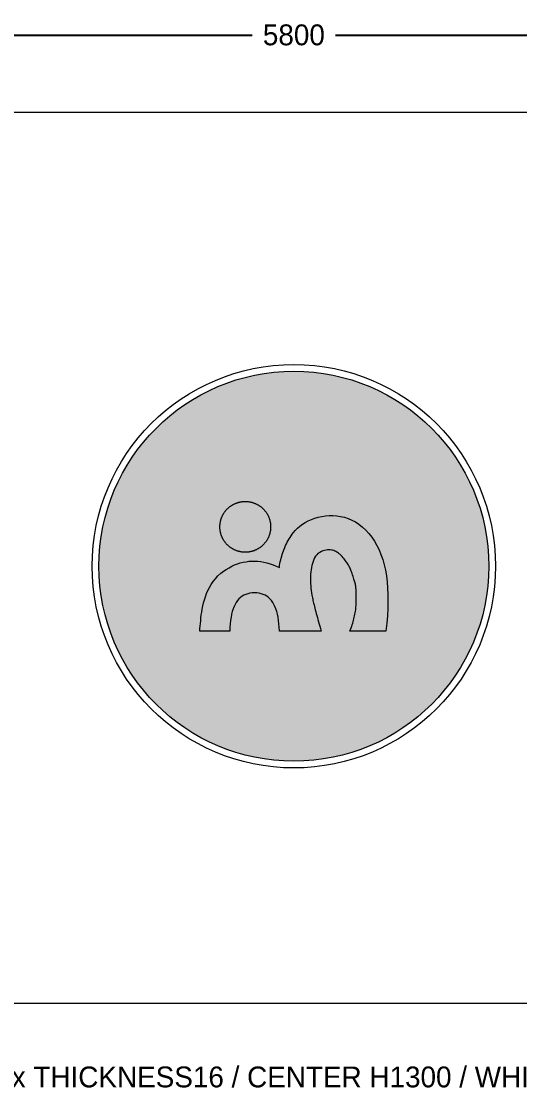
# Model space of a CAD drawing. Header units: millimetres. Extents: x -341 to 6845, y -471 to 2921.
# Drawn here: x 2089 to 3572, y -251 to 2921 of the extents above; entities that cross this region are included whole.
import ezdxf

# ---------------------------------------------------------------- set-up
doc = ezdxf.new("R2010")
doc.units = ezdxf.units.MM
for name, color, linetype, lineweight, true_color in [('ART-BLUE', 7, 'Continuous', 20, 0x2e77ad), ('DIM', 7, 'Continuous', 20, 0x4a6778), ('FRAME', 7, 'Continuous', 20, 0x96784e), ('ICON', 7, 'Continuous', 20, 0xffffff), ('WALL', 7, 'Continuous', 20, 0x707a81)]:
    doc.layers.add(name, color=color, linetype=linetype, lineweight=lineweight, true_color=true_color)
doc.dimstyles.get("Standard").update_dxf_attribs({"dimtxt": 2.5, "dimasz": 2.5, "dimexe": 1.25, "dimexo": 0.625, "dimtad": 1, "dimcen": 2.5, "dimazin": 3, "dimtfac": 1, "dimtmove": 0, "dimatfit": 3})

# ---------------------------------------------------------------- blocks, each defined once
blk = doc.blocks.new('_CLOSEDFILLED')
at = {"color": 0, "linetype": 'BYBLOCK'}
blk.add_solid([(-1, 0.164), (0, 0), (-1, -0.164)], dxfattribs=at)
blk = doc.blocks.new('*D1')
at = {"color": 4}
for p, q in [((0, 2675), (0, 2915)), ((5800, 2675), (5800, 2915)), ((38, 2880), (2776, 2880)), ((3024, 2880), (5762, 2880))]:
    blk.add_line(p, q, dxfattribs=at)
at = {"layer": 'Defpoints'}
for p in [(0, 2880), (0, 2650), (5800, 2650)]:
    blk.add_point(p, dxfattribs=at)
at = {"layer": 'DIM', "color": 4, "xscale": 38, "yscale": 38, "rotation": 180}
blk.add_blockref('_CLOSEDFILLED', (0, 2880), dxfattribs=at)
at = {"layer": 'DIM', "color": 4, "xscale": 38, "yscale": 38}
blk.add_blockref('_CLOSEDFILLED', (5800, 2880), dxfattribs=at)
at = {"layer": 'DIM', "color": 4, "insert": (2900, 2880), "char_height": 62, "attachment_point": 5}
blk.add_mtext('5800', dxfattribs=at)

msp = doc.modelspace()

# ---------------------------------------------------------------- hatches: boundary and pattern name
at = {"layer": 'ART-BLUE'}
h = msp.add_hatch(color=256, dxfattribs=at)
edge = h.paths.add_edge_path()
edge.add_arc((2900, 1300), 580, 0, 360)
at = {"layer": 'ART-BLUE', "true_color": 0x6c9fbe}
msp.add_hatch(color=256, dxfattribs=at).paths.add_polyline_path([(3161, 1682.8), (2929, 1613.2), (2795.6, 1711.8), (2773.564, 1866.05), (2776.396, 1866.676), (2779.875, 1867.424), (2783.359, 1868.15), (2786.848, 1868.855), (2790.34, 1869.539), (2793.837, 1870.201), (2797.338, 1870.842), (2800.842, 1871.461), (2804.35, 1872.059), (2807.862, 1872.635), (2811.378, 1873.189), (2814.896, 1873.722), (2818.418, 1874.234), (2821.943, 1874.724), (2825.471, 1875.192), (2829.002, 1875.638), (2832.535, 1876.063), (2836.071, 1876.466), (2839.609, 1876.847), (2843.15, 1877.207), (2846.693, 1877.545), (2850.238, 1877.861), (2853.784, 1878.156), (2857.333, 1878.428), (2860.883, 1878.679), (2864.434, 1878.909), (2867.987, 1879.116), (2871.541, 1879.301), (2875.096, 1879.465), (2878.652, 1879.607), (2882.209, 1879.727), (2885.766, 1879.825), (2889.324, 1879.902), (2892.883, 1879.956), (2896.441, 1879.989), (2900, 1880), (2903.559, 1879.989), (2907.117, 1879.956), (2910.676, 1879.902), (2914.234, 1879.825), (2917.791, 1879.727), (2921.348, 1879.607), (2924.904, 1879.465), (2928.459, 1879.301), (2932.013, 1879.116), (2935.566, 1878.909), (2939.117, 1878.679), (2942.667, 1878.428), (2946.216, 1878.156), (2949.762, 1877.861), (2953.307, 1877.545), (2956.85, 1877.207), (2960.391, 1876.847), (2963.929, 1876.466), (2967.465, 1876.063), (2970.998, 1875.638), (2974.529, 1875.192), (2978.057, 1874.724), (2981.582, 1874.234), (2985.104, 1873.722), (2988.622, 1873.189), (2992.138, 1872.635), (2995.65, 1872.059), (2999.158, 1871.461), (3002.662, 1870.842), (3006.163, 1870.201), (3009.66, 1869.539), (3013.152, 1868.855), (3016.641, 1868.15), (3020.125, 1867.424), (3023.604, 1866.676), (3027.079, 1865.907), (3030.549, 1865.117), (3034.014, 1864.305), (3037.474, 1863.472), (3040.929, 1862.618), (3044.378, 1861.743), (3047.822, 1860.846), (3051.261, 1859.929), (3054.693, 1858.99), (3058.12, 1858.03), (3061.541, 1857.05), (3064.956, 1856.048), (3068.365, 1855.025), (3071.768, 1853.982), (3075.163, 1852.918), (3078.553, 1851.832), (3081.935, 1850.726), (3085.311, 1849.6), (3088.68, 1848.452), (3092.042, 1847.284), (3095.396, 1846.096), (3098.743, 1844.886), (3102.083, 1843.657), (3105.415, 1842.406), (3108.739, 1841.136), (3112.056, 1839.845), (3115.364, 1838.534), (3118.664, 1837.202), (3121.956, 1835.85), (3125.24, 1834.478), (3128.515, 1833.086), (3131.782, 1831.674), (3135.04, 1830.242), (3138.289, 1828.789), (3141.529, 1827.317), (3144.76, 1825.826), (3147.982, 1824.314), (3151.194, 1822.782), (3154.397, 1821.231), (3157.591, 1819.66), (3160.775, 1818.07), (3163.948, 1816.46), (3167.112, 1814.831), (3170.266, 1813.182), (3173.41, 1811.514), (3176.544, 1809.827), (3179.667, 1808.121), (3182.779, 1806.395), (3183.783, 1805.83), (3161, 1682.8)])
at = {"layer": 'ART-BLUE', "true_color": 0x184b7a}
msp.add_hatch(color=256, dxfattribs=at).paths.add_polyline_path([(2795.6, 1711.8), (2679.6, 1532), (2380.319, 1557.548), (2380.34, 1557.591), (2381.93, 1560.775), (2383.54, 1563.948), (2385.169, 1567.112), (2386.818, 1570.266), (2388.486, 1573.41), (2390.173, 1576.544), (2391.879, 1579.667), (2393.605, 1582.779), (2395.35, 1585.881), (2397.113, 1588.972), (2398.896, 1592.052), (2400.697, 1595.121), (2402.517, 1598.18), (2404.356, 1601.226), (2406.214, 1604.262), (2408.09, 1607.286), (2409.985, 1610.299), (2411.898, 1613.299), (2413.83, 1616.288), (2415.78, 1619.266), (2417.748, 1622.231), (2419.734, 1625.184), (2421.738, 1628.124), (2423.761, 1631.053), (2425.801, 1633.969), (2427.859, 1636.872), (2429.935, 1639.763), (2432.028, 1642.641), (2434.14, 1645.506), (2436.268, 1648.358), (2438.415, 1651.196), (2440.578, 1654.022), (2442.759, 1656.834), (2444.957, 1659.633), (2447.172, 1662.419), (2449.405, 1665.19), (2451.654, 1667.948), (2453.92, 1670.692), (2456.203, 1673.422), (2458.503, 1676.138), (2460.819, 1678.84), (2463.152, 1681.528), (2465.501, 1684.201), (2467.866, 1686.86), (2470.248, 1689.504), (2472.646, 1692.134), (2475.061, 1694.749), (2477.491, 1697.349), (2479.937, 1699.934), (2482.399, 1702.503), (2484.876, 1705.058), (2487.369, 1707.598), (2489.878, 1710.122), (2492.402, 1712.631), (2494.942, 1715.124), (2497.497, 1717.601), (2500.066, 1720.063), (2502.651, 1722.509), (2505.251, 1724.939), (2507.866, 1727.354), (2510.496, 1729.752), (2513.14, 1732.134), (2515.799, 1734.499), (2518.472, 1736.848), (2521.16, 1739.181), (2523.862, 1741.497), (2526.578, 1743.797), (2529.308, 1746.08), (2532.052, 1748.346), (2534.81, 1750.595), (2537.581, 1752.828), (2540.367, 1755.043), (2543.166, 1757.241), (2545.978, 1759.422), (2548.804, 1761.585), (2551.642, 1763.732), (2554.494, 1765.86), (2557.359, 1767.972), (2560.237, 1770.065), (2563.128, 1772.141), (2566.031, 1774.199), (2568.947, 1776.239), (2571.876, 1778.262), (2574.816, 1780.266), (2577.769, 1782.252), (2580.734, 1784.22), (2583.712, 1786.17), (2586.701, 1788.102), (2589.701, 1790.015), (2592.714, 1791.91), (2595.738, 1793.786), (2598.774, 1795.644), (2601.82, 1797.483), (2604.879, 1799.303), (2607.948, 1801.104), (2611.028, 1802.887), (2614.119, 1804.65), (2617.221, 1806.395), (2620.333, 1808.121), (2623.456, 1809.827), (2626.59, 1811.514), (2629.734, 1813.182), (2632.888, 1814.831), (2636.052, 1816.46), (2639.225, 1818.07), (2642.409, 1819.66), (2645.603, 1821.231), (2648.806, 1822.782), (2652.018, 1824.314), (2655.24, 1825.826), (2658.471, 1827.317), (2661.711, 1828.789), (2664.96, 1830.242), (2668.218, 1831.674), (2671.485, 1833.086), (2674.76, 1834.478), (2678.044, 1835.85), (2681.336, 1837.202), (2684.636, 1838.534), (2687.944, 1839.845), (2691.261, 1841.136), (2694.585, 1842.406), (2697.917, 1843.657), (2701.257, 1844.886), (2704.604, 1846.096), (2707.958, 1847.284), (2711.32, 1848.452), (2714.689, 1849.6), (2718.065, 1850.726), (2721.447, 1851.832), (2724.837, 1852.918), (2728.232, 1853.982), (2731.635, 1855.025), (2735.044, 1856.048), (2738.459, 1857.05), (2741.88, 1858.03), (2745.307, 1858.99), (2748.739, 1859.929), (2752.178, 1860.846), (2755.622, 1861.743), (2759.071, 1862.618), (2762.526, 1863.472), (2765.986, 1864.305), (2769.451, 1865.117), (2772.921, 1865.907), (2773.564, 1866.05), (2795.6, 1711.8)])
at = {"layer": 'ART-BLUE', "true_color": 0x326d9d}
msp.add_hatch(color=256, dxfattribs=at).paths.add_polyline_path([(3340.8, 1445), (3161, 1682.8), (3183.783, 1805.83), (3185.881, 1804.65), (3188.972, 1802.887), (3192.052, 1801.104), (3195.121, 1799.303), (3198.18, 1797.483), (3201.226, 1795.644), (3204.262, 1793.786), (3207.286, 1791.91), (3210.299, 1790.015), (3213.299, 1788.102), (3216.288, 1786.17), (3219.266, 1784.22), (3222.231, 1782.252), (3225.184, 1780.266), (3228.124, 1778.262), (3231.053, 1776.239), (3233.969, 1774.199), (3236.872, 1772.141), (3239.763, 1770.065), (3242.641, 1767.972), (3245.506, 1765.86), (3248.358, 1763.732), (3251.196, 1761.585), (3254.022, 1759.422), (3256.834, 1757.241), (3259.633, 1755.043), (3262.419, 1752.828), (3265.19, 1750.595), (3267.948, 1748.346), (3270.692, 1746.08), (3273.422, 1743.797), (3276.138, 1741.497), (3278.84, 1739.181), (3281.528, 1736.848), (3284.201, 1734.499), (3286.86, 1732.134), (3289.504, 1729.752), (3292.134, 1727.354), (3294.749, 1724.939), (3297.349, 1722.509), (3299.934, 1720.063), (3302.503, 1717.601), (3305.058, 1715.124), (3307.598, 1712.631), (3310.122, 1710.122), (3312.631, 1707.598), (3315.124, 1705.058), (3317.601, 1702.503), (3320.063, 1699.934), (3322.509, 1697.349), (3324.939, 1694.749), (3327.354, 1692.134), (3329.752, 1689.504), (3332.134, 1686.86), (3334.499, 1684.201), (3336.848, 1681.528), (3339.181, 1678.84), (3341.497, 1676.138), (3343.797, 1673.422), (3346.08, 1670.692), (3348.346, 1667.948), (3350.595, 1665.19), (3352.828, 1662.419), (3355.043, 1659.633), (3357.241, 1656.834), (3359.422, 1654.022), (3361.585, 1651.196), (3363.732, 1648.358), (3365.86, 1645.506), (3367.972, 1642.641), (3370.065, 1639.763), (3372.141, 1636.872), (3374.199, 1633.969), (3376.239, 1631.053), (3378.262, 1628.124), (3380.266, 1625.184), (3382.252, 1622.231), (3384.22, 1619.266), (3386.17, 1616.288), (3388.102, 1613.299), (3390.015, 1610.299), (3391.91, 1607.286), (3393.786, 1604.262), (3395.644, 1601.226), (3397.483, 1598.18), (3399.303, 1595.121), (3401.104, 1592.052), (3402.887, 1588.972), (3404.65, 1585.881), (3406.395, 1582.779), (3408.121, 1579.667), (3409.827, 1576.544), (3411.514, 1573.41), (3413.182, 1570.266), (3414.831, 1567.112), (3416.46, 1563.948), (3418.07, 1560.775), (3419.66, 1557.591), (3421.231, 1554.397), (3422.782, 1551.194), (3424.314, 1547.982), (3425.826, 1544.76), (3427.317, 1541.529), (3428.789, 1538.289), (3430.242, 1535.04), (3431.674, 1531.782), (3433.086, 1528.515), (3434.478, 1525.24), (3435.85, 1521.956), (3437.202, 1518.664), (3438.534, 1515.364), (3439.845, 1512.056), (3441.136, 1508.739), (3442.406, 1505.415), (3443.657, 1502.083), (3444.886, 1498.743), (3446.096, 1495.396), (3447.284, 1492.042), (3448.452, 1488.68), (3449.6, 1485.311), (3450.726, 1481.935), (3451.832, 1478.553), (3452.918, 1475.163), (3453.982, 1471.768), (3455.025, 1468.365), (3456.048, 1464.956), (3457.05, 1461.541), (3458.03, 1458.12), (3458.99, 1454.693), (3459.929, 1451.261), (3460.846, 1447.822), (3461.743, 1444.378), (3462.618, 1440.929), (3463.472, 1437.474), (3464.305, 1434.014), (3465.117, 1430.549), (3465.907, 1427.079), (3466.362, 1425.024), (3340.8, 1445)])
at = {"layer": 'ART-BLUE', "true_color": 0x245a8a}
msp.add_hatch(color=256, dxfattribs=at).paths.add_polyline_path([(2929, 1613.2), (3340.8, 1445), (3259.6, 1160.8), (2969.6, 1085.4), (2650.6, 1195.6), (2679.6, 1532), (2929, 1613.2)])
at = {"layer": 'ART-BLUE', "true_color": 0x4088b5}
msp.add_hatch(color=256, dxfattribs=at).paths.add_polyline_path([(2679.6, 1532), (2650.6, 1195.6), (2389.6, 1097), (2350.129, 1115.502), (2349.274, 1118.065), (2348.168, 1121.447), (2347.082, 1124.837), (2346.018, 1128.232), (2344.975, 1131.635), (2343.952, 1135.044), (2342.95, 1138.459), (2341.97, 1141.88), (2341.01, 1145.307), (2340.071, 1148.739), (2339.154, 1152.178), (2338.257, 1155.622), (2337.382, 1159.071), (2336.528, 1162.526), (2335.695, 1165.986), (2334.883, 1169.451), (2334.093, 1172.921), (2333.324, 1176.396), (2332.576, 1179.875), (2331.85, 1183.359), (2331.145, 1186.848), (2330.461, 1190.34), (2329.799, 1193.837), (2329.158, 1197.338), (2328.539, 1200.842), (2327.941, 1204.35), (2327.365, 1207.862), (2326.811, 1211.378), (2326.278, 1214.896), (2325.766, 1218.418), (2325.276, 1221.943), (2324.808, 1225.471), (2324.362, 1229.002), (2323.937, 1232.535), (2323.534, 1236.071), (2323.153, 1239.609), (2322.793, 1243.15), (2322.455, 1246.693), (2322.139, 1250.238), (2321.844, 1253.784), (2321.572, 1257.333), (2321.321, 1260.883), (2321.091, 1264.434), (2320.884, 1267.987), (2320.699, 1271.541), (2320.535, 1275.096), (2320.393, 1278.652), (2320.273, 1282.209), (2320.175, 1285.766), (2320.098, 1289.324), (2320.044, 1292.883), (2320.011, 1296.441), (2320, 1300), (2320.011, 1303.559), (2320.044, 1307.117), (2320.098, 1310.676), (2320.175, 1314.234), (2320.273, 1317.791), (2320.393, 1321.348), (2320.535, 1324.904), (2320.699, 1328.459), (2320.884, 1332.013), (2321.091, 1335.566), (2321.321, 1339.117), (2321.572, 1342.667), (2321.844, 1346.216), (2322.139, 1349.762), (2322.455, 1353.307), (2322.793, 1356.85), (2323.153, 1360.391), (2323.534, 1363.929), (2323.937, 1367.465), (2324.362, 1370.998), (2324.808, 1374.529), (2325.276, 1378.057), (2325.766, 1381.582), (2326.278, 1385.104), (2326.811, 1388.622), (2327.365, 1392.138), (2327.941, 1395.65), (2328.539, 1399.158), (2329.158, 1402.662), (2329.799, 1406.163), (2330.461, 1409.66), (2331.145, 1413.152), (2331.85, 1416.641), (2332.576, 1420.125), (2333.324, 1423.604), (2334.093, 1427.079), (2334.883, 1430.549), (2335.695, 1434.014), (2336.528, 1437.474), (2337.382, 1440.929), (2338.257, 1444.378), (2339.154, 1447.822), (2340.071, 1451.261), (2341.01, 1454.693), (2341.97, 1458.12), (2342.95, 1461.541), (2343.952, 1464.956), (2344.975, 1468.365), (2346.018, 1471.768), (2347.082, 1475.163), (2348.168, 1478.553), (2349.274, 1481.935), (2350.4, 1485.311), (2351.548, 1488.68), (2352.716, 1492.042), (2353.904, 1495.396), (2355.114, 1498.743), (2356.343, 1502.083), (2357.594, 1505.415), (2358.864, 1508.739), (2360.155, 1512.056), (2361.466, 1515.364), (2362.798, 1518.664), (2364.15, 1521.956), (2365.522, 1525.24), (2366.914, 1528.515), (2368.326, 1531.782), (2369.758, 1535.04), (2371.211, 1538.289), (2372.683, 1541.529), (2374.174, 1544.76), (2375.686, 1547.982), (2377.218, 1551.194), (2378.769, 1554.397), (2380.319, 1557.548), (2679.6, 1532)])
at = {"layer": 'ART-BLUE', "true_color": 0x1b4674}
msp.add_hatch(color=256, dxfattribs=at).paths.add_polyline_path([(3466.362, 1425.024), (3466.676, 1423.604), (3467.424, 1420.125), (3468.15, 1416.641), (3468.855, 1413.152), (3469.539, 1409.66), (3470.201, 1406.163), (3470.842, 1402.662), (3471.461, 1399.158), (3472.059, 1395.65), (3472.635, 1392.138), (3473.189, 1388.622), (3473.722, 1385.104), (3474.234, 1381.582), (3474.724, 1378.057), (3475.192, 1374.529), (3475.638, 1370.998), (3476.063, 1367.465), (3476.466, 1363.929), (3476.847, 1360.391), (3477.207, 1356.85), (3477.545, 1353.307), (3477.861, 1349.762), (3478.156, 1346.216), (3478.428, 1342.667), (3478.679, 1339.117), (3478.909, 1335.566), (3479.116, 1332.013), (3479.301, 1328.459), (3479.465, 1324.904), (3479.607, 1321.348), (3479.727, 1317.791), (3479.825, 1314.234), (3479.902, 1310.676), (3479.956, 1307.117), (3479.989, 1303.559), (3480, 1300), (3479.989, 1296.441), (3479.956, 1292.883), (3479.902, 1289.324), (3479.825, 1285.766), (3479.727, 1282.209), (3479.607, 1278.652), (3479.465, 1275.096), (3479.301, 1271.541), (3479.116, 1267.987), (3478.909, 1264.434), (3478.679, 1260.883), (3478.428, 1257.333), (3478.156, 1253.784), (3477.861, 1250.238), (3477.545, 1246.693), (3477.207, 1243.15), (3476.847, 1239.609), (3476.466, 1236.071), (3476.063, 1232.535), (3475.638, 1229.002), (3475.192, 1225.471), (3474.724, 1221.943), (3474.234, 1218.418), (3473.722, 1214.896), (3473.189, 1211.378), (3472.635, 1207.862), (3472.059, 1204.35), (3471.461, 1200.842), (3470.842, 1197.338), (3470.201, 1193.837), (3469.539, 1190.34), (3468.855, 1186.848), (3468.15, 1183.359), (3467.424, 1179.875), (3466.676, 1176.396), (3465.907, 1172.921), (3465.117, 1169.451), (3464.305, 1165.986), (3463.472, 1162.526), (3462.618, 1159.071), (3461.743, 1155.622), (3460.846, 1152.178), (3459.929, 1148.739), (3458.99, 1145.307), (3458.03, 1141.88), (3457.05, 1138.459), (3456.048, 1135.044), (3455.025, 1131.635), (3453.982, 1128.232), (3452.918, 1124.837), (3451.832, 1121.447), (3450.726, 1118.065), (3449.6, 1114.689), (3448.452, 1111.32), (3447.284, 1107.958), (3446.096, 1104.604), (3444.886, 1101.257), (3443.657, 1097.917), (3442.406, 1094.585), (3441.136, 1091.261), (3439.845, 1087.944), (3438.534, 1084.636), (3437.202, 1081.336), (3435.85, 1078.044), (3434.478, 1074.76), (3433.086, 1071.485), (3431.674, 1068.218), (3430.242, 1064.96), (3428.789, 1061.711), (3427.317, 1058.471), (3425.826, 1055.24), (3424.314, 1052.018), (3422.782, 1048.806), (3421.231, 1045.603), (3419.66, 1042.409), (3418.07, 1039.225), (3416.46, 1036.052), (3414.831, 1032.888), (3413.182, 1029.734), (3411.514, 1026.59), (3409.827, 1023.456), (3408.121, 1020.333), (3406.395, 1017.221), (3404.65, 1014.119), (3402.887, 1011.028), (3401.104, 1007.948), (3399.303, 1004.879), (3397.483, 1001.82), (3395.644, 998.774), (3393.786, 995.738), (3391.91, 992.714), (3390.015, 989.701), (3388.102, 986.701), (3386.17, 983.712), (3384.22, 980.734), (3382.252, 977.769), (3380.266, 974.816), (3378.262, 971.876), (3376.239, 968.947), (3374.199, 966.031), (3372.141, 963.128), (3370.065, 960.237), (3367.972, 957.359), (3365.86, 954.494), (3363.732, 951.642), (3362.081, 949.46), (3317.6, 957.8), (3259.6, 1160.8), (3340.8, 1445), (3466.362, 1425.024)])
at = {"layer": 'ART-BLUE', "true_color": 0x225e93}
msp.add_hatch(color=256, dxfattribs=at).paths.add_polyline_path([(2389.6, 1097), (2650.6, 1195.6), (2737.6, 859.2), (2670.722, 767.243), (2668.218, 768.326), (2664.96, 769.758), (2661.711, 771.211), (2658.471, 772.683), (2655.24, 774.174), (2652.018, 775.686), (2648.806, 777.218), (2645.603, 778.769), (2642.409, 780.34), (2639.225, 781.93), (2636.052, 783.54), (2632.888, 785.169), (2629.734, 786.818), (2626.59, 788.486), (2623.456, 790.173), (2620.333, 791.879), (2617.221, 793.605), (2614.119, 795.35), (2611.028, 797.113), (2607.948, 798.896), (2604.879, 800.697), (2601.82, 802.517), (2598.774, 804.356), (2595.738, 806.214), (2592.714, 808.09), (2589.701, 809.985), (2586.701, 811.898), (2583.712, 813.83), (2580.734, 815.78), (2577.769, 817.748), (2574.816, 819.734), (2571.876, 821.738), (2568.947, 823.761), (2566.031, 825.801), (2563.128, 827.859), (2560.237, 829.935), (2557.359, 832.028), (2554.494, 834.14), (2551.642, 836.268), (2548.804, 838.415), (2545.978, 840.578), (2543.166, 842.759), (2540.367, 844.957), (2537.581, 847.172), (2534.81, 849.405), (2532.052, 851.654), (2529.308, 853.92), (2526.578, 856.203), (2523.862, 858.503), (2521.16, 860.819), (2518.472, 863.152), (2515.799, 865.501), (2513.14, 867.866), (2510.496, 870.248), (2507.866, 872.646), (2505.251, 875.061), (2502.651, 877.491), (2500.066, 879.937), (2497.497, 882.399), (2494.942, 884.876), (2492.402, 887.369), (2489.878, 889.878), (2487.369, 892.402), (2484.876, 894.942), (2482.399, 897.497), (2479.937, 900.066), (2477.491, 902.651), (2475.061, 905.251), (2472.646, 907.866), (2470.248, 910.496), (2467.866, 913.14), (2465.501, 915.799), (2463.152, 918.472), (2460.819, 921.16), (2458.503, 923.862), (2456.203, 926.578), (2453.92, 929.308), (2451.654, 932.052), (2449.405, 934.81), (2447.172, 937.581), (2444.957, 940.367), (2442.759, 943.166), (2440.578, 945.978), (2438.415, 948.804), (2436.268, 951.642), (2434.14, 954.494), (2432.028, 957.359), (2429.935, 960.237), (2427.859, 963.128), (2425.801, 966.031), (2423.761, 968.947), (2421.738, 971.876), (2419.734, 974.816), (2417.748, 977.769), (2415.78, 980.734), (2413.83, 983.712), (2411.898, 986.701), (2409.985, 989.701), (2408.09, 992.714), (2406.214, 995.738), (2404.356, 998.774), (2402.517, 1001.82), (2400.697, 1004.879), (2398.896, 1007.948), (2397.113, 1011.028), (2395.35, 1014.119), (2393.605, 1017.221), (2391.879, 1020.333), (2390.173, 1023.456), (2388.486, 1026.59), (2386.818, 1029.734), (2385.169, 1032.888), (2383.54, 1036.052), (2381.93, 1039.225), (2380.34, 1042.409), (2378.769, 1045.603), (2377.218, 1048.806), (2375.686, 1052.018), (2374.174, 1055.24), (2372.683, 1058.471), (2371.211, 1061.711), (2369.758, 1064.96), (2368.326, 1068.218), (2366.914, 1071.485), (2365.522, 1074.76), (2364.15, 1078.044), (2362.798, 1081.336), (2361.466, 1084.636), (2360.155, 1087.944), (2358.864, 1091.261), (2357.594, 1094.585), (2356.343, 1097.917), (2355.114, 1101.257), (2353.904, 1104.604), (2352.716, 1107.958), (2351.548, 1111.32), (2350.4, 1114.689), (2350.129, 1115.502), (2389.6, 1097)])
at = {"layer": 'ART-BLUE', "true_color": 0x72a9c7}
msp.add_hatch(color=256, dxfattribs=at).paths.add_polyline_path([(2969.6, 1085.4), (3039.2, 830.2), (2737.6, 859.2), (2650.6, 1195.6), (2969.6, 1085.4)])
at = {"layer": 'ART-BLUE', "true_color": 0x3b7aa5}
msp.add_hatch(color=256, dxfattribs=at).paths.add_polyline_path([(3259.6, 1160.8), (3317.6, 957.8), (3362.081, 949.46), (3361.585, 948.804), (3359.422, 945.978), (3357.241, 943.166), (3355.043, 940.367), (3352.828, 937.581), (3350.595, 934.81), (3348.346, 932.052), (3346.08, 929.308), (3343.797, 926.578), (3341.497, 923.862), (3339.181, 921.16), (3336.848, 918.472), (3334.499, 915.799), (3332.134, 913.14), (3329.752, 910.496), (3327.354, 907.866), (3324.939, 905.251), (3322.509, 902.651), (3320.063, 900.066), (3317.601, 897.497), (3315.124, 894.942), (3312.631, 892.402), (3310.122, 889.878), (3307.598, 887.369), (3305.058, 884.876), (3302.503, 882.399), (3299.934, 879.937), (3297.349, 877.491), (3294.749, 875.061), (3292.134, 872.646), (3289.504, 870.248), (3286.86, 867.866), (3284.201, 865.501), (3281.528, 863.152), (3278.84, 860.819), (3276.138, 858.503), (3273.422, 856.203), (3270.692, 853.92), (3267.948, 851.654), (3265.19, 849.405), (3262.419, 847.172), (3259.633, 844.957), (3256.834, 842.759), (3254.022, 840.578), (3251.196, 838.415), (3248.358, 836.268), (3245.506, 834.14), (3242.641, 832.028), (3239.763, 829.935), (3236.872, 827.859), (3233.969, 825.801), (3231.053, 823.761), (3228.124, 821.738), (3225.184, 819.734), (3222.231, 817.748), (3219.266, 815.78), (3216.288, 813.83), (3213.299, 811.898), (3210.299, 809.985), (3207.286, 808.09), (3204.262, 806.214), (3201.226, 804.356), (3198.18, 802.517), (3195.121, 800.697), (3192.052, 798.896), (3188.972, 797.113), (3185.881, 795.35), (3182.779, 793.605), (3179.667, 791.879), (3176.544, 790.173), (3173.41, 788.486), (3170.266, 786.818), (3167.112, 785.169), (3163.948, 783.54), (3160.775, 781.93), (3157.591, 780.34), (3154.397, 778.769), (3151.194, 777.218), (3147.982, 775.686), (3144.76, 774.174), (3141.529, 772.683), (3138.289, 771.211), (3135.04, 769.758), (3131.782, 768.326), (3128.515, 766.914), (3125.24, 765.522), (3121.956, 764.15), (3118.664, 762.798), (3115.364, 761.466), (3112.056, 760.155), (3108.739, 758.864), (3105.415, 757.594), (3102.083, 756.343), (3098.743, 755.114), (3095.396, 753.904), (3092.042, 752.716), (3088.68, 751.548), (3085.311, 750.4), (3081.935, 749.274), (3078.553, 748.168), (3075.163, 747.082), (3071.768, 746.018), (3068.365, 744.975), (3064.956, 743.952), (3061.541, 742.95), (3058.12, 741.97), (3054.693, 741.01), (3051.261, 740.071), (3047.822, 739.154), (3044.378, 738.257), (3040.929, 737.382), (3037.474, 736.528), (3034.014, 735.695), (3030.549, 734.883), (3027.079, 734.093), (3023.604, 733.324), (3020.125, 732.576), (3016.641, 731.85), (3013.152, 731.145), (3009.66, 730.461), (3006.163, 729.799), (3002.662, 729.158), (2999.158, 728.539), (2995.65, 727.941), (2992.138, 727.365), (2988.622, 726.811), (2985.104, 726.278), (2981.582, 725.766), (2978.057, 725.276), (2974.529, 724.808), (2970.998, 724.362), (2967.465, 723.937), (2963.929, 723.534), (2960.391, 723.153), (2956.85, 722.793), (2953.307, 722.455), (2949.762, 722.139), (2946.216, 721.844), (2942.667, 721.572), (2939.117, 721.321), (2935.566, 721.091), (2932.013, 720.884), (2928.459, 720.699), (2924.904, 720.535), (2921.348, 720.393), (2917.791, 720.273), (2914.234, 720.175), (2910.676, 720.098), (2907.117, 720.044), (2903.559, 720.011), (2900, 720), (2896.441, 720.011), (2892.883, 720.044), (2889.324, 720.098), (2885.766, 720.175), (2882.209, 720.273), (2878.652, 720.393), (2875.096, 720.535), (2871.541, 720.699), (2867.987, 720.884), (2864.434, 721.091), (2860.883, 721.321), (2857.333, 721.572), (2853.784, 721.844), (2850.238, 722.139), (2846.693, 722.455), (2843.15, 722.793), (2839.609, 723.153), (2836.071, 723.534), (2832.535, 723.937), (2829.002, 724.362), (2825.471, 724.808), (2821.943, 725.276), (2818.418, 725.766), (2814.896, 726.278), (2811.378, 726.811), (2807.862, 727.365), (2804.35, 727.941), (2800.842, 728.539), (2797.338, 729.158), (2793.837, 729.799), (2790.34, 730.461), (2786.848, 731.145), (2783.359, 731.85), (2779.875, 732.576), (2776.396, 733.324), (2772.921, 734.093), (2769.451, 734.883), (2765.986, 735.695), (2762.526, 736.528), (2759.071, 737.382), (2755.622, 738.257), (2752.178, 739.154), (2748.739, 740.071), (2745.307, 741.01), (2741.88, 741.97), (2738.459, 742.95), (2735.044, 743.952), (2731.635, 744.975), (2728.232, 746.018), (2724.837, 747.082), (2721.447, 748.168), (2718.065, 749.274), (2714.689, 750.4), (2711.32, 751.548), (2707.958, 752.716), (2704.604, 753.904), (2701.257, 755.114), (2697.917, 756.343), (2694.585, 757.594), (2691.261, 758.864), (2687.944, 760.155), (2684.636, 761.466), (2681.336, 762.798), (2678.044, 764.15), (2674.76, 765.522), (2671.485, 766.914), (2670.722, 767.243), (2737.6, 859.2), (3039.2, 830.2), (2969.6, 1085.4), (3259.6, 1160.8)])
at = {"layer": 'ICON'}
for points in [[(2830.948, 1417.154), (2830.933, 1415.654), (2830.89, 1414.16), (2830.818, 1412.67), (2830.718, 1411.185), (2830.589, 1409.705), (2830.432, 1408.231), (2830.246, 1406.762), (2830.032, 1405.299), (2829.79, 1403.841), (2829.519, 1402.39), (2829.221, 1400.944), (2828.894, 1399.505), (2828.54, 1398.072), (2828.158, 1396.645), (2827.748, 1395.225), (2827.31, 1393.812), (2826.845, 1392.407), (2826.352, 1391.008), (2825.832, 1389.616), (2825.285, 1388.232), (2824.696, 1386.846), (2824.083, 1385.477), (2823.446, 1384.127), (2822.785, 1382.794), (2822.099, 1381.479), (2821.389, 1380.181), (2820.655, 1378.901), (2819.897, 1377.637), (2819.114, 1376.391), (2818.307, 1375.162), (2817.476, 1373.949), (2816.62, 1372.753), (2815.74, 1371.573), (2814.836, 1370.409), (2813.908, 1369.261), (2812.955, 1368.13), (2811.979, 1367.014), (2810.977, 1365.914), (2809.952, 1364.829), (2808.902, 1363.76), (2807.832, 1362.71), (2806.745, 1361.685), (2805.642, 1360.683), (2804.522, 1359.707), (2803.385, 1358.754), (2802.231, 1357.826), (2801.061, 1356.922), (2799.874, 1356.042), (2798.67, 1355.186), (2797.45, 1354.355), (2796.213, 1353.548), (2794.959, 1352.765), (2793.689, 1352.007), (2792.402, 1351.273), (2791.098, 1350.563), (2789.778, 1349.877), (2788.44, 1349.216), (2787.087, 1348.579), (2785.716, 1347.966), (2784.329, 1347.377), (2782.945, 1346.815), (2781.553, 1346.282), (2780.154, 1345.778), (2778.748, 1345.302), (2777.335, 1344.855), (2775.916, 1344.438), (2774.489, 1344.048), (2773.056, 1343.688), (2771.617, 1343.357), (2770.171, 1343.054), (2768.72, 1342.78), (2767.262, 1342.535), (2765.799, 1342.319), (2764.33, 1342.132), (2762.856, 1341.973), (2761.376, 1341.844), (2759.891, 1341.743), (2758.401, 1341.671), (2756.906, 1341.628), (2755.407, 1341.613), (2753.908, 1341.628), (2752.416, 1341.671), (2750.929, 1341.743), (2749.449, 1341.844), (2747.974, 1341.973), (2746.506, 1342.132), (2745.044, 1342.319), (2743.587, 1342.535), (2742.137, 1342.78), (2740.693, 1343.054), (2739.255, 1343.357), (2737.823, 1343.688), (2736.397, 1344.048), (2734.978, 1344.438), (2733.564, 1344.855), (2732.156, 1345.302), (2730.755, 1345.778), (2729.359, 1346.282), (2727.97, 1346.815), (2726.586, 1347.377), (2725.199, 1347.966), (2723.829, 1348.579), (2722.475, 1349.216), (2721.138, 1349.877), (2719.817, 1350.563), (2718.513, 1351.273), (2717.226, 1352.007), (2715.956, 1352.765), (2714.702, 1353.548), (2713.465, 1354.355), (2712.245, 1355.186), (2711.041, 1356.042), (2709.854, 1356.922), (2708.684, 1357.826), (2707.53, 1358.754), (2706.393, 1359.707), (2705.273, 1360.683), (2704.17, 1361.685), (2703.083, 1362.71), (2702.013, 1363.76), (2700.963, 1364.829), (2699.938, 1365.914), (2698.937, 1367.014), (2697.96, 1368.13), (2697.007, 1369.261), (2696.079, 1370.409), (2695.175, 1371.573), (2694.295, 1372.753), (2693.439, 1373.949), (2692.608, 1375.162), (2691.801, 1376.391), (2691.018, 1377.637), (2690.26, 1378.901), (2689.526, 1380.181), (2688.816, 1381.479), (2688.13, 1382.794), (2687.469, 1384.127), (2686.832, 1385.477), (2686.219, 1386.846), (2685.63, 1388.232), (2685.069, 1389.616), (2684.538, 1391.008), (2684.037, 1392.407), (2683.566, 1393.812), (2683.124, 1395.225), (2682.713, 1396.645), (2682.33, 1398.072), (2681.977, 1399.505), (2681.653, 1400.944), (2681.358, 1402.39), (2681.092, 1403.841), (2680.854, 1405.299), (2680.645, 1406.762), (2680.464, 1408.231), (2680.312, 1409.705), (2680.187, 1411.185), (2680.091, 1412.67), (2680.022, 1414.16), (2679.981, 1415.654), (2679.967, 1417.154), (2679.981, 1418.653), (2680.022, 1420.145), (2680.091, 1421.632), (2680.187, 1423.113), (2680.312, 1424.588), (2680.464, 1426.058), (2680.645, 1427.522), (2680.854, 1428.98), (2681.092, 1430.433), (2681.358, 1431.88), (2681.653, 1433.322), (2681.977, 1434.759), (2682.33, 1436.191), (2682.713, 1437.618), (2683.124, 1439.04), (2683.566, 1440.456), (2684.037, 1441.868), (2684.538, 1443.275), (2685.069, 1444.678), (2685.63, 1446.076), (2686.219, 1447.449), (2686.832, 1448.806), (2687.469, 1450.148), (2688.13, 1451.475), (2688.816, 1452.786), (2689.526, 1454.082), (2690.26, 1455.362), (2691.018, 1456.627), (2691.801, 1457.875), (2692.608, 1459.108), (2693.439, 1460.325), (2694.295, 1461.526), (2695.175, 1462.711), (2696.079, 1463.88), (2697.007, 1465.032), (2697.96, 1466.168), (2698.937, 1467.288), (2699.938, 1468.391), (2700.963, 1469.478), (2702.013, 1470.548), (2703.083, 1471.598), (2704.17, 1472.623), (2705.273, 1473.624), (2706.393, 1474.601), (2707.53, 1475.554), (2708.684, 1476.482), (2709.854, 1477.386), (2711.041, 1478.266), (2712.245, 1479.122), (2713.465, 1479.953), (2714.702, 1480.76), (2715.956, 1481.542), (2717.226, 1482.301), (2718.513, 1483.035), (2719.817, 1483.745), (2721.138, 1484.431), (2722.475, 1485.092), (2723.829, 1485.729), (2725.199, 1486.342), (2726.586, 1486.93), (2727.97, 1487.492), (2729.359, 1488.026), (2730.755, 1488.53), (2732.156, 1489.006), (2733.564, 1489.452), (2734.978, 1489.87), (2736.397, 1490.259), (2737.823, 1490.619), (2739.255, 1490.951), (2740.693, 1491.254), (2742.137, 1491.527), (2743.587, 1491.772), (2745.044, 1491.988), (2746.506, 1492.176), (2747.974, 1492.334), (2749.449, 1492.464), (2750.929, 1492.565), (2752.416, 1492.637), (2753.908, 1492.68), (2755.407, 1492.695), (2756.906, 1492.68), (2758.401, 1492.637), (2759.891, 1492.565), (2761.376, 1492.464), (2762.856, 1492.334), (2764.33, 1492.176), (2765.799, 1491.988), (2767.262, 1491.772), (2768.72, 1491.527), (2770.171, 1491.254), (2771.617, 1490.951), (2773.056, 1490.619), (2774.489, 1490.259), (2775.916, 1489.87), (2777.335, 1489.452), (2778.748, 1489.006), (2780.154, 1488.53), (2781.553, 1488.026), (2782.945, 1487.492), (2784.329, 1486.93), (2785.716, 1486.342), (2787.087, 1485.729), (2788.44, 1485.092), (2789.778, 1484.431), (2791.098, 1483.745), (2792.402, 1483.035), (2793.689, 1482.301), (2794.959, 1481.542), (2796.213, 1480.76), (2797.45, 1479.953), (2798.67, 1479.122), (2799.874, 1478.266), (2801.061, 1477.386), (2802.231, 1476.482), (2803.385, 1475.554), (2804.522, 1474.601), (2805.642, 1473.624), (2806.745, 1472.623), (2807.832, 1471.598), (2808.902, 1470.548), (2809.952, 1469.478), (2810.977, 1468.391), (2811.979, 1467.288), (2812.955, 1466.168), (2813.908, 1465.032), (2814.836, 1463.88), (2815.74, 1462.711), (2816.62, 1461.526), (2817.476, 1460.325), (2818.307, 1459.108), (2819.114, 1457.875), (2819.897, 1456.627), (2820.655, 1455.362), (2821.389, 1454.082), (2822.099, 1452.786), (2822.785, 1451.475), (2823.446, 1450.148), (2824.083, 1448.806), (2824.696, 1447.449), (2825.285, 1446.076), (2825.832, 1444.678), (2826.352, 1443.275), (2826.845, 1441.868), (2827.31, 1440.456), (2827.748, 1439.04), (2828.158, 1437.618), (2828.54, 1436.191), (2828.894, 1434.759), (2829.221, 1433.322), (2829.519, 1431.88), (2829.79, 1430.433), (2830.032, 1428.98), (2830.246, 1427.522), (2830.432, 1426.058), (2830.589, 1424.588), (2830.718, 1423.113), (2830.818, 1421.632), (2830.89, 1420.145), (2830.933, 1418.653), (2830.948, 1417.154)], [(2898.5, 1399.861), (2904.011, 1406.609), (2910.34, 1413.047), (2917.425, 1419.132), (2925.204, 1424.818), (2933.615, 1430.06), (2942.597, 1434.814), (2952.087, 1439.035), (2962.024, 1442.677), (2972.346, 1445.696), (2982.99, 1448.048), (2993.895, 1449.686), (3004.999, 1450.567), (3016.241, 1450.644), (3027.557, 1449.874), (3038.887, 1448.212), (3050.168, 1445.612), (3061.339, 1442.03), (3072.338, 1437.421), (3083.102, 1431.739), (3093.571, 1424.941), (3104.233, 1416.35), (3114.194, 1406.993), (3123.454, 1396.868), (3132.013, 1385.975), (3139.87, 1374.315), (3147.026, 1361.887), (3153.48, 1348.691), (3159.233, 1334.729), (3164.283, 1319.998), (3168.631, 1304.5), (3172.277, 1288.235), (3175.22, 1271.201), (3177.461, 1253.401), (3178.999, 1234.833), (3179.834, 1215.497), (3179.966, 1195.394), (3179.394, 1174.523), (3178.12, 1152.885), (3176.142, 1130.479), (3173.46, 1107.305), (3066.772, 1107.305), (3068.606, 1111.98), (3070.346, 1116.631), (3071.992, 1121.257), (3073.544, 1125.858), (3075.001, 1130.435), (3076.365, 1134.986), (3077.635, 1139.512), (3078.81, 1144.013), (3079.892, 1148.489), (3080.879, 1152.938), (3081.773, 1157.362), (3082.572, 1161.76), (3083.277, 1166.132), (3083.889, 1170.478), (3084.406, 1174.797), (3084.829, 1179.09), (3085.158, 1183.356), (3085.394, 1187.595), (3085.535, 1191.807), (3085.582, 1195.992), (3085.582, 1201.992), (3085.578, 1207.463), (3085.562, 1212.453), (3085.526, 1217.01), (3085.463, 1221.181), (3085.366, 1225.014), (3085.227, 1228.557), (3085.038, 1231.857), (3084.792, 1234.963), (3084.482, 1237.922), (3084.1, 1240.781), (3083.638, 1243.589), (3083.089, 1246.392), (3082.445, 1249.24), (3081.699, 1252.179), (3080.844, 1255.257), (3079.872, 1258.522), (3078.775, 1262.021), (3077.546, 1265.803), (3076.177, 1269.915), (3074.784, 1274.067), (3073.447, 1277.956), (3072.149, 1281.606), (3070.876, 1285.044), (3069.61, 1288.295), (3068.337, 1291.385), (3067.041, 1294.341), (3065.705, 1297.187), (3064.315, 1299.949), (3062.854, 1302.655), (3061.306, 1305.328), (3059.656, 1307.995), (3057.888, 1310.682), (3055.987, 1313.414), (3053.936, 1316.218), (3051.719, 1319.119), (3049.322, 1322.142), (3046.727, 1325.315), (3043.92, 1328.661), (3040.884, 1332.208), (3039.071, 1333.794), (3037.091, 1335.461), (3034.941, 1337.174), (3032.622, 1338.897), (3030.132, 1340.594), (3027.47, 1342.228), (3024.635, 1343.763), (3021.627, 1345.164), (3018.443, 1346.393), (3015.085, 1347.415), (3011.549, 1348.194), (3007.836, 1348.693), (3003.944, 1348.876), (2999.872, 1348.707), (2995.619, 1348.15), (2991.185, 1347.169), (2986.569, 1345.727), (2981.769, 1343.788), (2976.784, 1341.317), (2971.613, 1338.276), (2967.965, 1334.159), (2964.688, 1329.654), (2961.767, 1324.789), (2959.191, 1319.591), (2956.945, 1314.088), (2955.017, 1308.307), (2953.393, 1302.276), (2952.06, 1296.023), (2951.004, 1289.575), (2950.213, 1282.96), (2949.672, 1276.206), (2949.37, 1269.339), (2949.292, 1262.388), (2949.425, 1255.381), (2949.756, 1248.344), (2950.272, 1241.306), (2950.959, 1234.293), (2951.804, 1227.335), (2952.794, 1220.458), (2953.916, 1213.689), (2954.547, 1210.195), (2955.257, 1206.509), (2956.046, 1202.629), (2956.914, 1198.558), (2957.86, 1194.294), (2958.886, 1189.838), (2959.99, 1185.189), (2961.173, 1180.349), (2962.435, 1175.316), (2963.776, 1170.092), (2965.196, 1164.675), (2966.695, 1159.067), (2968.272, 1153.267), (2969.928, 1147.276), (2971.664, 1141.092), (2973.478, 1134.718), (2975.371, 1128.152), (2977.343, 1121.394), (2979.394, 1114.445), (2981.524, 1107.305), (2856.836, 1107.305), (2856.391, 1118.383), (2855.604, 1128.894), (2854.474, 1138.837), (2853, 1148.212), (2851.184, 1157.02), (2849.024, 1165.26), (2846.521, 1172.932), (2843.675, 1180.036), (2840.485, 1186.573), (2836.952, 1192.542), (2833.075, 1197.942), (2828.855, 1202.774), (2824.291, 1207.038), (2819.383, 1210.734), (2814.131, 1213.862), (2808.535, 1216.421), (2802.595, 1218.411), (2796.311, 1219.833), (2789.683, 1220.686), (2782.711, 1220.97), (2775.741, 1220.686), (2769.12, 1219.833), (2762.847, 1218.411), (2756.924, 1216.421), (2751.349, 1213.862), (2746.124, 1210.734), (2741.247, 1207.038), (2736.719, 1202.774), (2732.54, 1197.942), (2728.71, 1192.542), (2725.229, 1186.573), (2722.096, 1180.036), (2719.313, 1172.932), (2716.878, 1165.26), (2714.792, 1157.02), (2713.056, 1148.212), (2711.668, 1138.837), (2710.629, 1128.894), (2709.938, 1118.383), (2709.597, 1107.305), (2703.725, 1107.305), (2697.999, 1107.305), (2692.42, 1107.305), (2686.989, 1107.305), (2681.704, 1107.305), (2676.566, 1107.305), (2671.574, 1107.305), (2666.73, 1107.305), (2662.031, 1107.305), (2657.48, 1107.305), (2653.074, 1107.305), (2648.815, 1107.305), (2644.702, 1107.305), (2640.735, 1107.305), (2636.915, 1107.305), (2633.24, 1107.305), (2629.711, 1107.305), (2626.329, 1107.305), (2623.091, 1107.305), (2620, 1107.305), (2620.685, 1114.449), (2621.346, 1121.962), (2622.029, 1129.808), (2622.781, 1137.95), (2623.65, 1146.354), (2624.682, 1154.983), (2625.923, 1163.8), (2627.422, 1172.77), (2629.224, 1181.857), (2631.377, 1191.025), (2633.927, 1200.237), (2636.921, 1209.458), (2640.407, 1218.652), (2644.43, 1227.783), (2649.039, 1236.814), (2654.279, 1245.71), (2660.198, 1254.434), (2666.843, 1262.951), (2674.259, 1271.225), (2682.496, 1279.219), (2690.612, 1285.185), (2698.793, 1290.613), (2707.037, 1295.505), (2715.344, 1299.86), (2723.715, 1303.677), (2732.149, 1306.957), (2740.647, 1309.699), (2749.208, 1311.904), (2757.831, 1313.571), (2766.518, 1314.701), (2775.268, 1315.293), (2784.081, 1315.347), (2792.956, 1314.863), (2801.894, 1313.842), (2810.895, 1312.282), (2819.958, 1310.184), (2829.084, 1307.548), (2838.272, 1304.374), (2847.523, 1300.661), (2856.836, 1296.41), (2857.675, 1302.13), (2858.644, 1307.793), (2859.744, 1313.398), (2860.975, 1318.945), (2862.336, 1324.434), (2863.828, 1329.866), (2865.452, 1335.241), (2867.206, 1340.557), (2869.091, 1345.816), (2871.107, 1351.018), (2873.255, 1356.162), (2875.534, 1361.248), (2877.944, 1366.276), (2880.485, 1371.247), (2883.158, 1376.16), (2885.963, 1381.016), (2888.9, 1385.814), (2891.968, 1390.554), (2895.168, 1395.236), (2898.5, 1399.861)]]:
    msp.add_hatch(color=256, dxfattribs=at).paths.add_polyline_path(points)

# ---------------------------------------------------------------- linework, layer by layer
at = {"layer": 'FRAME'}
for radius in [600, 580]:
    msp.add_circle((2900, 1300), radius, dxfattribs=at)
at = {"layer": 'ICON'}
for points in [[(2830.948, 1417.154), (2830.933, 1415.654), (2830.89, 1414.16), (2830.818, 1412.67), (2830.718, 1411.185), (2830.589, 1409.705), (2830.432, 1408.231), (2830.246, 1406.762), (2830.032, 1405.299), (2829.79, 1403.841), (2829.519, 1402.39), (2829.221, 1400.944), (2828.894, 1399.505), (2828.54, 1398.072), (2828.158, 1396.645), (2827.748, 1395.225), (2827.31, 1393.812), (2826.845, 1392.407), (2826.352, 1391.008), (2825.832, 1389.616), (2825.285, 1388.232), (2824.696, 1386.846), (2824.083, 1385.477), (2823.446, 1384.127), (2822.785, 1382.794), (2822.099, 1381.479), (2821.389, 1380.181), (2820.655, 1378.901), (2819.897, 1377.637), (2819.114, 1376.391), (2818.307, 1375.162), (2817.476, 1373.949), (2816.62, 1372.753), (2815.74, 1371.573), (2814.836, 1370.409), (2813.908, 1369.261), (2812.955, 1368.13), (2811.979, 1367.014), (2810.977, 1365.914), (2809.952, 1364.829), (2808.902, 1363.76), (2807.832, 1362.71), (2806.745, 1361.685), (2805.642, 1360.683), (2804.522, 1359.707), (2803.385, 1358.754), (2802.231, 1357.826), (2801.061, 1356.922), (2799.874, 1356.042), (2798.67, 1355.186), (2797.45, 1354.355), (2796.213, 1353.548), (2794.959, 1352.765), (2793.689, 1352.007), (2792.402, 1351.273), (2791.098, 1350.563), (2789.778, 1349.877), (2788.44, 1349.216), (2787.087, 1348.579), (2785.716, 1347.966), (2784.329, 1347.377), (2782.945, 1346.815), (2781.553, 1346.282), (2780.154, 1345.778), (2778.748, 1345.302), (2777.335, 1344.855), (2775.916, 1344.438), (2774.489, 1344.048), (2773.056, 1343.688), (2771.617, 1343.357), (2770.171, 1343.054), (2768.72, 1342.78), (2767.262, 1342.535), (2765.799, 1342.319), (2764.33, 1342.132), (2762.856, 1341.973), (2761.376, 1341.844), (2759.891, 1341.743), (2758.401, 1341.671), (2756.906, 1341.628), (2755.407, 1341.613), (2753.908, 1341.628), (2752.416, 1341.671), (2750.929, 1341.743), (2749.449, 1341.844), (2747.974, 1341.973), (2746.506, 1342.132), (2745.044, 1342.319), (2743.587, 1342.535), (2742.137, 1342.78), (2740.693, 1343.054), (2739.255, 1343.357), (2737.823, 1343.688), (2736.397, 1344.048), (2734.978, 1344.438), (2733.564, 1344.855), (2732.156, 1345.302), (2730.755, 1345.778), (2729.359, 1346.282), (2727.97, 1346.815), (2726.586, 1347.377), (2725.199, 1347.966), (2723.829, 1348.579), (2722.475, 1349.216), (2721.138, 1349.877), (2719.817, 1350.563), (2718.513, 1351.273), (2717.226, 1352.007), (2715.956, 1352.765), (2714.702, 1353.548), (2713.465, 1354.355), (2712.245, 1355.186), (2711.041, 1356.042), (2709.854, 1356.922), (2708.684, 1357.826), (2707.53, 1358.754), (2706.393, 1359.707), (2705.273, 1360.683), (2704.17, 1361.685), (2703.083, 1362.71), (2702.013, 1363.76), (2700.963, 1364.829), (2699.938, 1365.914), (2698.937, 1367.014), (2697.96, 1368.13), (2697.007, 1369.261), (2696.079, 1370.409), (2695.175, 1371.573), (2694.295, 1372.753), (2693.439, 1373.949), (2692.608, 1375.162), (2691.801, 1376.391), (2691.018, 1377.637), (2690.26, 1378.901), (2689.526, 1380.181), (2688.816, 1381.479), (2688.13, 1382.794), (2687.469, 1384.127), (2686.832, 1385.477), (2686.219, 1386.846), (2685.63, 1388.232), (2685.069, 1389.616), (2684.538, 1391.008), (2684.037, 1392.407), (2683.566, 1393.812), (2683.124, 1395.225), (2682.713, 1396.645), (2682.33, 1398.072), (2681.977, 1399.505), (2681.653, 1400.944), (2681.358, 1402.39), (2681.092, 1403.841), (2680.854, 1405.299), (2680.645, 1406.762), (2680.464, 1408.231), (2680.312, 1409.705), (2680.187, 1411.185), (2680.091, 1412.67), (2680.022, 1414.16), (2679.981, 1415.654), (2679.967, 1417.154), (2679.981, 1418.653), (2680.022, 1420.145), (2680.091, 1421.632), (2680.187, 1423.113), (2680.312, 1424.588), (2680.464, 1426.058), (2680.645, 1427.522), (2680.854, 1428.98), (2681.092, 1430.433), (2681.358, 1431.88), (2681.653, 1433.322), (2681.977, 1434.759), (2682.33, 1436.191), (2682.713, 1437.618), (2683.124, 1439.04), (2683.566, 1440.456), (2684.037, 1441.868), (2684.538, 1443.275), (2685.069, 1444.678), (2685.63, 1446.076), (2686.219, 1447.449), (2686.832, 1448.806), (2687.469, 1450.148), (2688.13, 1451.475), (2688.816, 1452.786), (2689.526, 1454.082), (2690.26, 1455.362), (2691.018, 1456.627), (2691.801, 1457.875), (2692.608, 1459.108), (2693.439, 1460.325), (2694.295, 1461.526), (2695.175, 1462.711), (2696.079, 1463.88), (2697.007, 1465.032), (2697.96, 1466.168), (2698.937, 1467.288), (2699.938, 1468.391), (2700.963, 1469.478), (2702.013, 1470.548), (2703.083, 1471.598), (2704.17, 1472.623), (2705.273, 1473.624), (2706.393, 1474.601), (2707.53, 1475.554), (2708.684, 1476.482), (2709.854, 1477.386), (2711.041, 1478.266), (2712.245, 1479.122), (2713.465, 1479.953), (2714.702, 1480.76), (2715.956, 1481.542), (2717.226, 1482.301), (2718.513, 1483.035), (2719.817, 1483.745), (2721.138, 1484.431), (2722.475, 1485.092), (2723.829, 1485.729), (2725.199, 1486.342), (2726.586, 1486.93), (2727.97, 1487.492), (2729.359, 1488.026), (2730.755, 1488.53), (2732.156, 1489.006), (2733.564, 1489.452), (2734.978, 1489.87), (2736.397, 1490.259), (2737.823, 1490.619), (2739.255, 1490.951), (2740.693, 1491.254), (2742.137, 1491.527), (2743.587, 1491.772), (2745.044, 1491.988), (2746.506, 1492.176), (2747.974, 1492.334), (2749.449, 1492.464), (2750.929, 1492.565), (2752.416, 1492.637), (2753.908, 1492.68), (2755.407, 1492.695), (2756.906, 1492.68), (2758.401, 1492.637), (2759.891, 1492.565), (2761.376, 1492.464), (2762.856, 1492.334), (2764.33, 1492.176), (2765.799, 1491.988), (2767.262, 1491.772), (2768.72, 1491.527), (2770.171, 1491.254), (2771.617, 1490.951), (2773.056, 1490.619), (2774.489, 1490.259), (2775.916, 1489.87), (2777.335, 1489.452), (2778.748, 1489.006), (2780.154, 1488.53), (2781.553, 1488.026), (2782.945, 1487.492), (2784.329, 1486.93), (2785.716, 1486.342), (2787.087, 1485.729), (2788.44, 1485.092), (2789.778, 1484.431), (2791.098, 1483.745), (2792.402, 1483.035), (2793.689, 1482.301), (2794.959, 1481.542), (2796.213, 1480.76), (2797.45, 1479.953), (2798.67, 1479.122), (2799.874, 1478.266), (2801.061, 1477.386), (2802.231, 1476.482), (2803.385, 1475.554), (2804.522, 1474.601), (2805.642, 1473.624), (2806.745, 1472.623), (2807.832, 1471.598), (2808.902, 1470.548), (2809.952, 1469.478), (2810.977, 1468.391), (2811.979, 1467.288), (2812.955, 1466.168), (2813.908, 1465.032), (2814.836, 1463.88), (2815.74, 1462.711), (2816.62, 1461.526), (2817.476, 1460.325), (2818.307, 1459.108), (2819.114, 1457.875), (2819.897, 1456.627), (2820.655, 1455.362), (2821.389, 1454.082), (2822.099, 1452.786), (2822.785, 1451.475), (2823.446, 1450.148), (2824.083, 1448.806), (2824.696, 1447.449), (2825.285, 1446.076), (2825.832, 1444.678), (2826.352, 1443.275), (2826.845, 1441.868), (2827.31, 1440.456), (2827.748, 1439.04), (2828.158, 1437.618), (2828.54, 1436.191), (2828.894, 1434.759), (2829.221, 1433.322), (2829.519, 1431.88), (2829.79, 1430.433), (2830.032, 1428.98), (2830.246, 1427.522), (2830.432, 1426.058), (2830.589, 1424.588), (2830.718, 1423.113), (2830.818, 1421.632), (2830.89, 1420.145), (2830.933, 1418.653), (2830.948, 1417.154)], [(2898.5, 1399.861), (2904.011, 1406.609), (2910.34, 1413.047), (2917.425, 1419.132), (2925.204, 1424.818), (2933.615, 1430.06), (2942.597, 1434.814), (2952.087, 1439.035), (2962.024, 1442.677), (2972.346, 1445.696), (2982.99, 1448.048), (2993.895, 1449.686), (3004.999, 1450.567), (3016.241, 1450.644), (3027.557, 1449.874), (3038.887, 1448.212), (3050.168, 1445.612), (3061.339, 1442.03), (3072.338, 1437.421), (3083.102, 1431.739), (3093.571, 1424.941), (3104.233, 1416.35), (3114.194, 1406.993), (3123.454, 1396.868), (3132.013, 1385.975), (3139.87, 1374.315), (3147.026, 1361.887), (3153.48, 1348.691), (3159.233, 1334.729), (3164.283, 1319.998), (3168.631, 1304.5), (3172.277, 1288.235), (3175.22, 1271.201), (3177.461, 1253.401), (3178.999, 1234.833), (3179.834, 1215.497), (3179.966, 1195.394), (3179.394, 1174.523), (3178.12, 1152.885), (3176.142, 1130.479), (3173.46, 1107.305), (3066.772, 1107.305), (3068.606, 1111.98), (3070.346, 1116.631), (3071.992, 1121.257), (3073.544, 1125.858), (3075.001, 1130.435), (3076.365, 1134.986), (3077.635, 1139.512), (3078.81, 1144.013), (3079.892, 1148.489), (3080.879, 1152.938), (3081.773, 1157.362), (3082.572, 1161.76), (3083.277, 1166.132), (3083.889, 1170.478), (3084.406, 1174.797), (3084.829, 1179.09), (3085.158, 1183.356), (3085.394, 1187.595), (3085.535, 1191.807), (3085.582, 1195.992), (3085.582, 1201.992), (3085.578, 1207.463), (3085.562, 1212.453), (3085.526, 1217.01), (3085.463, 1221.181), (3085.366, 1225.014), (3085.227, 1228.557), (3085.038, 1231.857), (3084.792, 1234.963), (3084.482, 1237.922), (3084.1, 1240.781), (3083.638, 1243.589), (3083.089, 1246.392), (3082.445, 1249.24), (3081.699, 1252.179), (3080.844, 1255.257), (3079.872, 1258.522), (3078.775, 1262.021), (3077.546, 1265.803), (3076.177, 1269.915), (3074.784, 1274.067), (3073.447, 1277.956), (3072.149, 1281.606), (3070.876, 1285.044), (3069.61, 1288.295), (3068.337, 1291.385), (3067.041, 1294.341), (3065.705, 1297.187), (3064.315, 1299.949), (3062.854, 1302.655), (3061.306, 1305.328), (3059.656, 1307.995), (3057.888, 1310.682), (3055.987, 1313.414), (3053.936, 1316.218), (3051.719, 1319.119), (3049.322, 1322.142), (3046.727, 1325.315), (3043.92, 1328.661), (3040.884, 1332.208), (3039.071, 1333.794), (3037.091, 1335.461), (3034.941, 1337.174), (3032.622, 1338.897), (3030.132, 1340.594), (3027.47, 1342.228), (3024.635, 1343.763), (3021.627, 1345.164), (3018.443, 1346.393), (3015.085, 1347.415), (3011.549, 1348.194), (3007.836, 1348.693), (3003.944, 1348.876), (2999.872, 1348.707), (2995.619, 1348.15), (2991.185, 1347.169), (2986.569, 1345.727), (2981.769, 1343.788), (2976.784, 1341.317), (2971.613, 1338.276), (2967.965, 1334.159), (2964.688, 1329.654), (2961.767, 1324.789), (2959.191, 1319.591), (2956.945, 1314.088), (2955.017, 1308.307), (2953.393, 1302.276), (2952.06, 1296.023), (2951.004, 1289.575), (2950.213, 1282.96), (2949.672, 1276.206), (2949.37, 1269.339), (2949.292, 1262.388), (2949.425, 1255.381), (2949.756, 1248.344), (2950.272, 1241.306), (2950.959, 1234.293), (2951.804, 1227.335), (2952.794, 1220.458), (2953.916, 1213.689), (2954.547, 1210.195), (2955.257, 1206.509), (2956.046, 1202.629), (2956.914, 1198.558), (2957.86, 1194.294), (2958.886, 1189.838), (2959.99, 1185.189), (2961.173, 1180.349), (2962.435, 1175.316), (2963.776, 1170.092), (2965.196, 1164.675), (2966.695, 1159.067), (2968.272, 1153.267), (2969.928, 1147.276), (2971.664, 1141.092), (2973.478, 1134.718), (2975.371, 1128.152), (2977.343, 1121.394), (2979.394, 1114.445), (2981.524, 1107.305), (2856.836, 1107.305), (2856.391, 1118.383), (2855.604, 1128.894), (2854.474, 1138.837), (2853, 1148.212), (2851.184, 1157.02), (2849.024, 1165.26), (2846.521, 1172.932), (2843.675, 1180.036), (2840.485, 1186.573), (2836.952, 1192.542), (2833.075, 1197.942), (2828.855, 1202.774), (2824.291, 1207.038), (2819.383, 1210.734), (2814.131, 1213.862), (2808.535, 1216.421), (2802.595, 1218.411), (2796.311, 1219.833), (2789.683, 1220.686), (2782.711, 1220.97), (2775.741, 1220.686), (2769.12, 1219.833), (2762.847, 1218.411), (2756.924, 1216.421), (2751.349, 1213.862), (2746.124, 1210.734), (2741.247, 1207.038), (2736.719, 1202.774), (2732.54, 1197.942), (2728.71, 1192.542), (2725.229, 1186.573), (2722.096, 1180.036), (2719.313, 1172.932), (2716.878, 1165.26), (2714.792, 1157.02), (2713.056, 1148.212), (2711.668, 1138.837), (2710.629, 1128.894), (2709.938, 1118.383), (2709.597, 1107.305), (2703.725, 1107.305), (2697.999, 1107.305), (2692.42, 1107.305), (2686.989, 1107.305), (2681.704, 1107.305), (2676.566, 1107.305), (2671.574, 1107.305), (2666.73, 1107.305), (2662.031, 1107.305), (2657.48, 1107.305), (2653.074, 1107.305), (2648.815, 1107.305), (2644.702, 1107.305), (2640.735, 1107.305), (2636.915, 1107.305), (2633.24, 1107.305), (2629.711, 1107.305), (2626.329, 1107.305), (2623.091, 1107.305), (2620, 1107.305), (2620.685, 1114.449), (2621.346, 1121.962), (2622.029, 1129.808), (2622.781, 1137.95), (2623.65, 1146.354), (2624.682, 1154.983), (2625.923, 1163.8), (2627.422, 1172.77), (2629.224, 1181.857), (2631.377, 1191.025), (2633.927, 1200.237), (2636.921, 1209.458), (2640.407, 1218.652), (2644.43, 1227.783), (2649.039, 1236.814), (2654.279, 1245.71), (2660.198, 1254.434), (2666.843, 1262.951), (2674.259, 1271.225), (2682.496, 1279.219), (2690.612, 1285.185), (2698.793, 1290.613), (2707.037, 1295.505), (2715.344, 1299.86), (2723.715, 1303.677), (2732.149, 1306.957), (2740.647, 1309.699), (2749.208, 1311.904), (2757.831, 1313.571), (2766.518, 1314.701), (2775.268, 1315.293), (2784.081, 1315.347), (2792.956, 1314.863), (2801.894, 1313.842), (2810.895, 1312.282), (2819.958, 1310.184), (2829.084, 1307.548), (2838.272, 1304.374), (2847.523, 1300.661), (2856.836, 1296.41), (2857.675, 1302.13), (2858.644, 1307.793), (2859.744, 1313.398), (2860.975, 1318.945), (2862.336, 1324.434), (2863.828, 1329.866), (2865.452, 1335.241), (2867.206, 1340.557), (2869.091, 1345.816), (2871.107, 1351.018), (2873.255, 1356.162), (2875.534, 1361.248), (2877.944, 1366.276), (2880.485, 1371.247), (2883.158, 1376.16), (2885.963, 1381.016), (2888.9, 1385.814), (2891.968, 1390.554), (2895.168, 1395.236), (2898.5, 1399.861)]]:
    msp.add_lwpolyline(points, close=True, dxfattribs=at)
at = {"layer": 'WALL'}
msp.add_lwpolyline([(0, 0), (5800, 0), (5800, 2650), (0, 2650)], close=True, dxfattribs=at)

# ---------------------------------------------------------------- texts
at = {"layer": 'DIM'}
msp.add_text('FRAME D1200 x THICKNESS16 / CENTER H1300 / WHITE ICON W560', height=62, dxfattribs=at).set_placement((1480, -250))

# ---------------------------------------------------------------- dimensions: what is measured, and where the dimension line sits
dim = msp.add_linear_dim(base=(0, 2880), p1=(0, 2650), p2=(5800, 2650), text='5800', dimstyle='Standard', override={"dimtxt": 62, "dimasz": 38, "dimexe": 35, "dimexo": 25, "dimgap": 22, "dimclrd": 4, "dimclre": 4, "dimclrt": 4}, dxfattribs=at)
dim.commit()
dim.dimension.update_dxf_attribs({"geometry": '*D1', "text_midpoint": (2900, 2880)})

doc.saveas('drawing.dxf')
